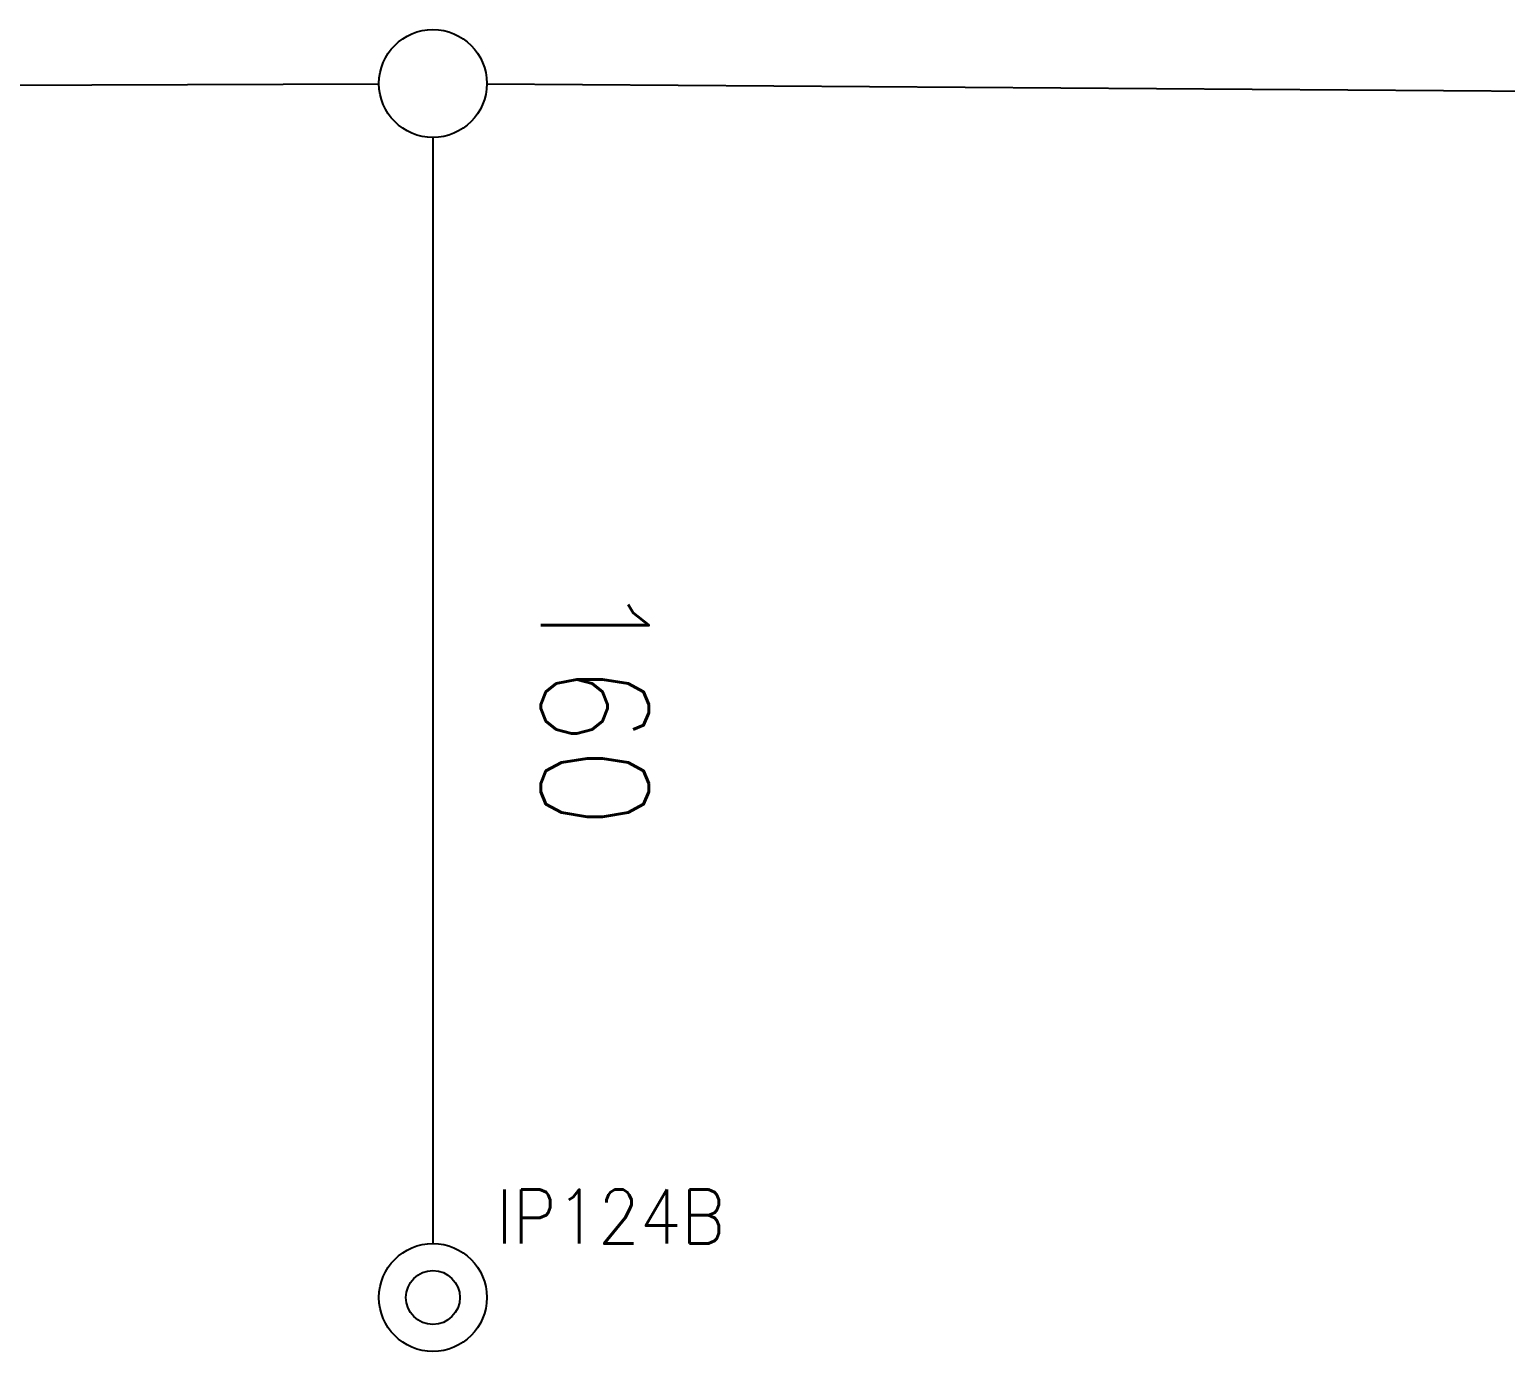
# Model space of a CAD drawing. Header units: inches. Extents: x 47316 to 59086, y 3141 to 11743.
# Drawn here: x 53622.3 to 53690.7, y 8565 to 8626.3 of the extents above; entities that cross this region are included whole.
import ezdxf

# ---------------------------------------------------------------- set-up
doc = ezdxf.new("R2010")
doc.units = ezdxf.units.IN
doc.header["$MEASUREMENT"] = 0
doc.styles.get("Standard").update_dxf_attribs({"font": ''})
doc.styles.get('Standard').set_extended_font_data('SimSun')
doc.linetypes.add('_VH_OTCON', pattern='A,0.0001,[7,VeSys.shx,S=0.1,R=0,X=0,Y=0],-0.4,[7,VeSys.shx,S=0.1,R=0,X=0,Y=0],-0.4,["X",Standard,S=1,R=0,X=-0.5,Y=-0.5],-0.0001,[7,VeSys.shx,S=0.1,R=0,X=0,Y=0],-0.4', length=1.2002)
doc.linetypes.add('_VH_UNTAPED', pattern='A,0.0001,[17,VeSys.shx,S=0.1,R=0,X=0,Y=0],-0.4', length=0.4001)

msp = doc.modelspace()

# ---------------------------------------------------------------- linework, layer by layer
at = {"color": 0, "linetype": '_VH_OTCON', "lineweight": -2, "ltscale": 5}
for p, q in [((53485.703, 8623.212), (53638.494, 8623.777)), ((53643.494, 8623.769), (53723.504, 8623.219))]:
    msp.add_line(p, q, dxfattribs=at)
at = {"color": 0, "linetype": '_VH_UNTAPED', "lineweight": -2, "ltscale": 5}
msp.add_line((53640.994, 8621.286), (53640.994, 8570.046), dxfattribs=at)
at = {"color": 0, "linetype": 'Continuous', "lineweight": -2}
for centre, radius in [((53640.994, 8623.786), 2.5), ((53640.994, 8567.546), 2.5), ((53640.994, 8567.546), 1.25)]:
    msp.add_circle(centre, radius, dxfattribs=at)

# ---------------------------------------------------------------- texts
at = {"color": 7, "linetype": '_VH_UNTAPED', "lineweight": 18, "ltscale": 5, "insert": (53650.994, 8600.809), "char_height": 5, "width": 12.85714, "attachment_point": 1, "rotation": 270}
msp.add_mtext('\\Fromans.shx;\\W0.9000000000;\\T1.0000000000;\\o\\l160', dxfattribs=at)
at = {"color": 21, "linetype": 'Continuous', "lineweight": 15, "insert": (53643.922, 8572.546), "char_height": 2.5, "width": 11.78571, "attachment_point": 1}
msp.add_mtext('\\Fromans.shx;\\W0.9000000000;\\T1.0000000000;\\o\\lIP124B', dxfattribs=at)

doc.saveas('drawing.dxf')
